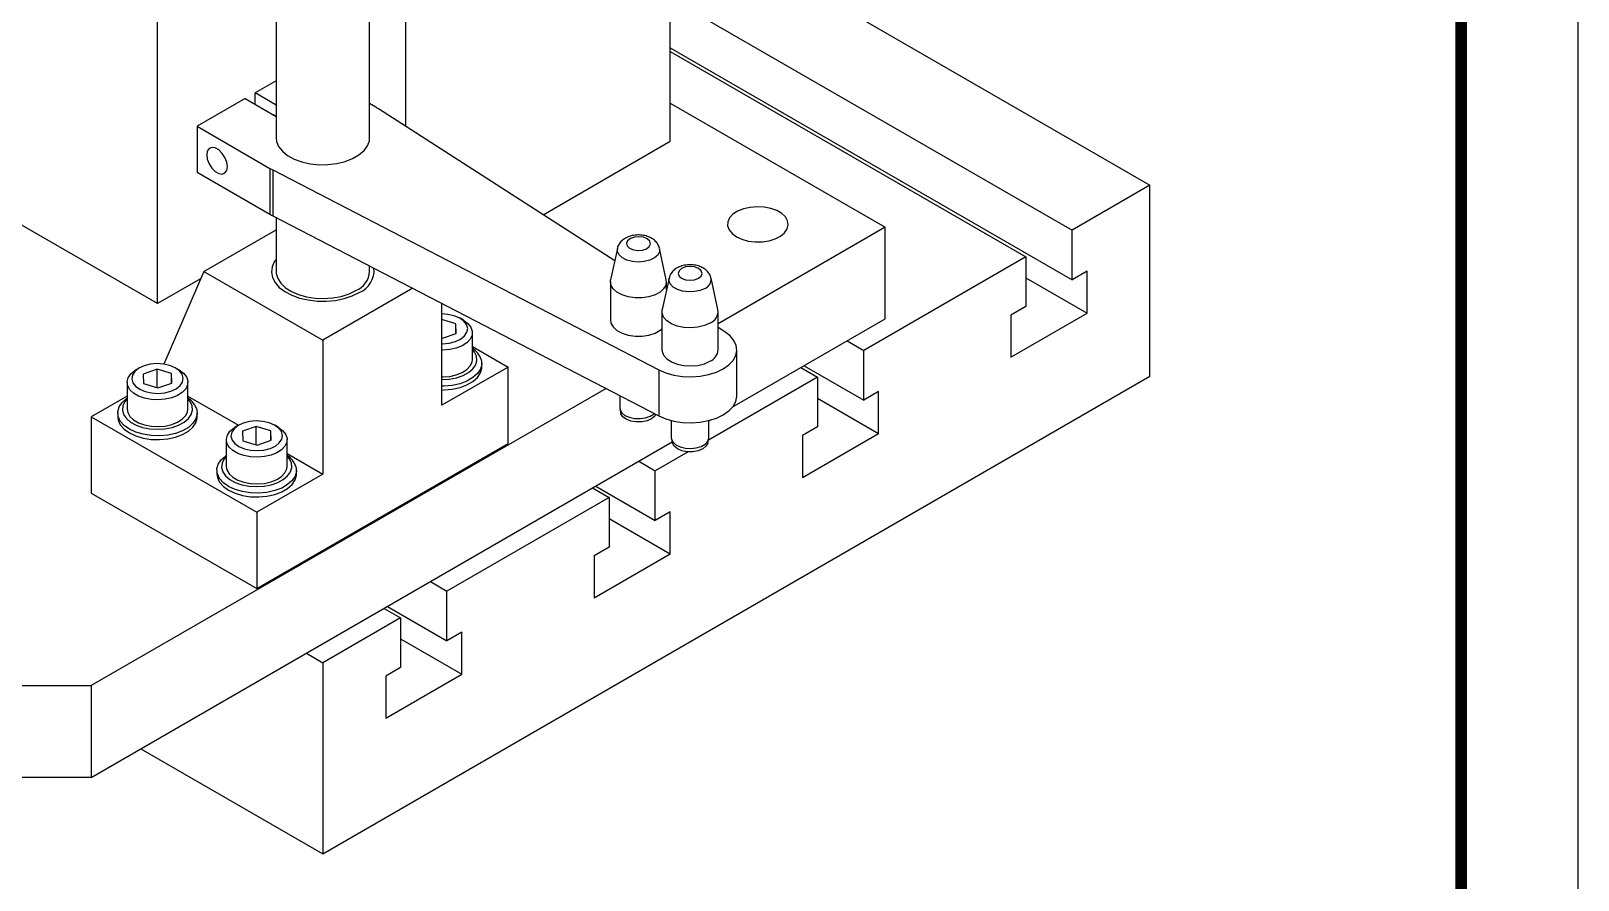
# Model space of a CAD drawing. Extents: x 0 to 2102, y 0 to 1485.
# Drawn here: x 1771.8 to 2102.5, y 202.7 to 384.1 of the extents above; entities that cross this region are included whole.
import ezdxf

# ---------------------------------------------------------------- set-up
doc = ezdxf.new("R2010")
doc.units = 0
doc.header["$LTSCALE"] = 10
doc.header["$MEASUREMENT"] = 0
doc.layers.get('0').update_dxf_attribs({"linetype": 'CONTINUOUS'})
doc.layers.add('FI', color=1, linetype='CONTINUOUS')

# ---------------------------------------------------------------- blocks, each defined once
blk = doc.blocks.new('A1G')
blk.add_lwpolyline([(0, 0), (841, 0), (841, 594), (0, 594)], close=True)
at = {"const_width": 1}
blk.add_lwpolyline([(25, 10), (831, 10), (831, 584), (25, 584)], close=True, dxfattribs=at)

msp = doc.modelspace()

# ---------------------------------------------------------------- linework, layer by layer
at = {"layer": 'FI'}
for p, q in [((1798.84, 325.87), (1798.84, 458.96)), ((1908.44, 360.56), (1908.44, 420.99)), ((1908.44, 410.36), (2010.97, 351.17)), ((1824.19, 398.87), (1824.19, 361.31)), ((1844.19, 361.31), (1844.19, 398.87)), ((1908.44, 391.18), (1994.35, 341.58)), ((1851.87, 388.33), (1851.87, 363.77)), ((1908.44, 380.56), (1994.35, 330.96)), ((1908.44, 379.75), (1984.45, 335.86)), ((1824.19, 373.5), (1819.7, 370.9)), ((1824.19, 368.31), (1819.7, 370.9)), ((1819.7, 368.45), (1819.7, 370.9)), ((1817.58, 369.68), (1807.32, 363.76)), ((1817.58, 369.68), (1824.19, 365.86)), ((1845.51, 367.84), (1844.19, 368.6)), ((1896.58, 335), (1846.1, 367.48)), ((1908.44, 368.73), (1954.4, 342.19)), ((1807.32, 363.76), (1822.88, 354.78)), ((1807.32, 363.76), (1807.32, 353.96)), ((1881.25, 344.87), (1908.44, 360.56)), ((1807.32, 353.96), (1822.88, 344.98)), ((1822.88, 354.78), (1822.88, 344.98)), ((1823.51, 354.44), (1906, 311.7)), ((1823.51, 354.44), (1823.51, 344.64)), ((2010.97, 351.17), (1994.35, 341.58)), ((2010.97, 310.34), (2010.97, 351.17)), ((1798.84, 325.87), (1756.41, 350.36)), ((1823.51, 344.64), (1906, 301.9)), ((1824.19, 344.28), (1824.19, 332.73)), ((1808.74, 332.73), (1824.19, 341.65)), ((1954.4, 342.19), (1918.68, 321.57)), ((1954.4, 322.6), (1954.4, 342.19)), ((1994.35, 330.96), (1994.35, 341.58)), ((1897.16, 337.67), (1895.7, 330.96)), ((1907.61, 330.96), (1906.15, 337.67)), ((1984.45, 335.86), (1949.81, 315.86)), ((1984.45, 335.86), (1984.45, 325.25)), ((1808.07, 331.2), (1798.84, 325.87)), ((1808.74, 332.73), (1800.17, 312.95)), ((1808.74, 332.73), (1834.19, 318.04)), ((1844.19, 332.73), (1844.19, 333.92)), ((1908.19, 331.31), (1906.73, 324.6)), ((1918.64, 324.6), (1917.18, 331.31)), ((1984.45, 331.37), (1997.54, 323.82)), ((1997.54, 332.8), (1994.35, 330.96)), ((1997.54, 323.82), (1997.54, 332.8)), ((1853.43, 329.14), (1834.19, 318.04)), ((1895.65, 330.53), (1895.65, 322.37)), ((1907.65, 328.83), (1907.65, 330.53)), ((1859.65, 304.15), (1859.65, 325.92)), ((1906.68, 324.17), (1906.68, 316)), ((1918.68, 316), (1918.68, 324.17)), ((1984.45, 325.25), (1981.27, 323.41)), ((1862.64, 321.54), (1859.65, 322.47)), ((1862.72, 319.52), (1862.64, 321.54)), ((1862.64, 319.49), (1862.64, 321.54)), ((1864.25, 322.32), (1863.54, 322.73)), ((1921.72, 303.73), (1954.4, 322.6)), ((1981.27, 314.43), (1997.54, 323.82)), ((1981.27, 323.41), (1981.27, 314.43)), ((1834.19, 318.04), (1834.19, 289.46)), ((1859.65, 318.49), (1859.74, 318.46)), ((1859.74, 318.46), (1862.72, 319.52)), ((1866.15, 313.95), (1866.15, 319.67)), ((1920.13, 319.86), (1918.68, 320.78)), ((1946.27, 317.9), (1949.81, 315.86)), ((1859.81, 315.91), (1859.65, 315.91)), ((1866.15, 316.73), (1873.79, 312.32)), ((1922.68, 306.2), (1922.68, 316)), ((1949.81, 305.25), (1949.81, 315.86)), ((1794.95, 312.11), (1794.24, 311.7)), ((1798.75, 311.89), (1795.76, 310.83)), ((1801.83, 310.92), (1798.75, 311.89)), ((1798.75, 307.9), (1798.75, 311.89)), ((1801.91, 308.9), (1801.83, 310.92)), ((1801.83, 308.87), (1801.83, 310.92)), ((1803.44, 311.7), (1802.73, 312.11)), ((1873.79, 312.32), (1859.65, 304.15)), ((1868.15, 312.32), (1868.15, 313.13)), ((1873.79, 295.99), (1873.79, 312.32)), ((1906, 311.7), (1906, 301.9)), ((1936.37, 312.19), (1939.91, 310.15)), ((1937.08, 312.6), (1949.81, 305.25)), ((1894.73, 307.75), (1784.7, 244.23)), ((1792.34, 309.05), (1792.34, 303.34)), ((1795.76, 310.83), (1795.85, 308.81)), ((1795.85, 308.81), (1798.93, 307.85)), ((1798.93, 307.85), (1801.91, 308.9)), ((1805.34, 303.34), (1805.34, 309.05)), ((1834.19, 208.29), (2010.97, 310.34)), ((1939.91, 310.15), (1916.6, 296.69)), ((1939.91, 310.15), (1939.91, 299.53)), ((1792.34, 306.11), (1784.7, 301.7)), ((1805.34, 306.11), (1816.16, 299.87)), ((1897.65, 306.23), (1897.65, 303.59)), ((1939.91, 305.65), (1952.99, 298.1)), ((1952.99, 307.08), (1949.81, 305.25)), ((1952.99, 298.1), (1952.99, 307.08)), ((1784.7, 301.7), (1784.7, 285.37)), ((1784.7, 301.7), (1820.05, 281.29)), ((1790.34, 302.52), (1790.34, 301.7)), ((1807.34, 301.7), (1807.34, 302.52)), ((1897.68, 303.3), (1897.86, 302.5)), ((1916.68, 300.82), (1916.96, 300.98)), ((1816.16, 299.87), (1815.46, 299.46)), ((1819.96, 299.64), (1816.98, 298.59)), ((1816.98, 298.59), (1817.07, 296.57)), ((1823.04, 298.68), (1819.96, 299.64)), ((1819.96, 295.66), (1819.96, 299.64)), ((1823.13, 296.66), (1823.04, 298.68)), ((1823.04, 296.63), (1823.04, 298.68)), ((1824.65, 299.46), (1823.94, 299.87)), ((1908.68, 300.91), (1908.68, 297.22)), ((1916.68, 297.22), (1916.68, 300.91)), ((1939.91, 299.53), (1936.73, 297.7)), ((1936.73, 288.71), (1952.99, 298.1)), ((1936.73, 297.7), (1936.73, 288.71)), ((1784.7, 224.63), (1908.85, 296.3)), ((1813.55, 296.81), (1813.55, 291.09)), ((1817.07, 296.57), (1820.14, 295.6)), ((1820.05, 264.96), (1873.79, 295.99)), ((1820.14, 295.6), (1823.13, 296.66)), ((1826.55, 291.09), (1826.55, 296.81)), ((1908.71, 296.93), (1908.89, 296.13)), ((1916.48, 296.13), (1916.65, 296.93)), ((1826.55, 293.87), (1834.19, 289.46)), ((1901.72, 292.19), (1905.26, 290.15)), ((1912.29, 294.21), (1905.26, 290.15)), ((1811.55, 290.27), (1811.55, 289.46)), ((1834.19, 289.46), (1820.05, 281.29)), ((1828.55, 289.46), (1828.55, 290.27)), ((1905.26, 279.53), (1905.26, 290.15)), ((1784.7, 285.37), (1820.05, 264.96)), ((1895.36, 284.43), (1860.71, 264.43)), ((1891.82, 286.47), (1895.36, 284.43)), ((1892.53, 286.88), (1905.26, 279.53)), ((1895.36, 284.43), (1895.36, 273.82)), ((1820.05, 281.29), (1820.05, 264.96)), ((1908.44, 281.37), (1905.26, 279.53)), ((1908.44, 272.39), (1908.44, 281.37)), ((1895.36, 279.94), (1908.44, 272.39)), ((1895.36, 273.82), (1892.18, 271.98)), ((1892.18, 263), (1908.44, 272.39)), ((1892.18, 271.98), (1892.18, 263)), ((1857.18, 266.47), (1860.71, 264.43)), ((1860.71, 253.81), (1860.71, 264.43)), ((1850.81, 258.71), (1834.19, 249.12)), ((1847.28, 260.75), (1850.81, 258.71)), ((1847.98, 261.16), (1860.71, 253.81)), ((1850.81, 258.71), (1850.81, 248.1)), ((1863.89, 255.65), (1860.71, 253.81)), ((1863.89, 246.67), (1863.89, 255.65)), ((1850.81, 254.22), (1863.89, 246.67)), ((1830.66, 251.16), (1834.19, 249.12)), ((1834.19, 249.12), (1834.19, 208.29)), ((1850.81, 248.1), (1847.63, 246.26)), ((1847.63, 237.28), (1863.89, 246.67)), ((1847.63, 246.26), (1847.63, 237.28)), ((1699.84, 244.23), (1784.7, 244.23)), ((1784.7, 244.23), (1784.7, 224.63)), ((1795.3, 230.75), (1834.19, 208.29)), ((1784.7, 224.63), (1699.84, 224.63))]:
    msp.add_line(p, q, dxfattribs=at)
at = {"layer": 'FI', "flags": 128}
for points in [[(1823.32, 366.36), (1823.56, 366.29), (1824.19, 365.94)], [(1824.19, 361.31), (1824.29, 360.52), (1824.73, 359.44), (1825.53, 358.43), (1826.65, 357.52), (1828.05, 356.76), (1829.68, 356.16), (1831.47, 355.76), (1833.37, 355.56), (1835.29, 355.57), (1837.18, 355.8), (1838.95, 356.23), (1840.55, 356.85), (1841.91, 357.64), (1842.99, 358.56), (1843.74, 359.59), (1844.13, 360.68), (1844.19, 361.31)], [(1813.78, 355.14), (1813.64, 356.09), (1813.26, 357.07), (1812.67, 357.98), (1811.95, 358.7), (1811.18, 359.15), (1810.46, 359.26), (1809.87, 359.03), (1809.49, 358.48), (1809.36, 357.69), (1809.49, 356.74), (1809.87, 355.75), (1810.46, 354.84), (1811.18, 354.12), (1811.95, 353.68), (1812.67, 353.56), (1813.26, 353.79), (1813.64, 354.34), (1813.78, 355.14)], [(1922.58, 340.15), (1923.77, 339.61), (1925.13, 339.24), (1926.61, 339.07), (1928.12, 339.09), (1929.58, 339.32), (1930.91, 339.73), (1932.03, 340.31), (1932.9, 341.03), (1933.46, 341.84), (1933.68, 342.7), (1933.54, 343.57), (1933.07, 344.39), (1932.28, 345.13), (1931.21, 345.75), (1929.93, 346.21), (1928.49, 346.48), (1926.99, 346.56), (1925.5, 346.43), (1924.09, 346.11), (1922.86, 345.61), (1921.85, 344.96), (1921.14, 344.19), (1920.75, 343.35), (1920.7, 342.48), (1921.01, 341.63), (1921.65, 340.84), (1922.58, 340.15)], [(1905.76, 336.25), (1905.05, 335.62), (1904.07, 335.14), (1902.9, 334.84), (1901.62, 334.73), (1900.35, 334.85), (1899.18, 335.16), (1898.21, 335.65), (1897.52, 336.28), (1897.17, 337), (1897.16, 337.67)], [(1903.97, 338.08), (1904.21, 338.64), (1904.06, 339.2), (1903.54, 339.7), (1902.73, 340.04), (1901.76, 340.17), (1900.78, 340.09), (1899.92, 339.79), (1899.33, 339.32), (1899.1, 338.76), (1899.25, 338.19), (1899.77, 337.7), (1900.57, 337.36), (1901.54, 337.22), (1902.53, 337.31), (1903.38, 337.61), (1903.97, 338.08)], [(1906.15, 337.67), (1906.13, 336.96), (1905.76, 336.25)], [(1824.19, 335.38), (1823.81, 334.83), (1823.33, 333.72), (1823.2, 332.59), (1823.42, 331.46), (1823.99, 330.37), (1824.88, 329.35), (1826.08, 328.45), (1827.53, 327.68), (1829.2, 327.07), (1831.03, 326.65), (1832.96, 326.42), (1834.93, 326.4), (1836.88, 326.57), (1838.74, 326.95), (1840.46, 327.51), (1841.97, 328.24)], [(1824.19, 335.38), (1823.81, 334.83), (1823.33, 333.72), (1823.2, 332.59), (1823.42, 331.46), (1823.99, 330.37), (1824.88, 329.35), (1826.08, 328.45), (1827.53, 327.68), (1829.2, 327.07), (1831.03, 326.65), (1832.96, 326.42), (1834.93, 326.4), (1836.88, 326.57), (1838.74, 326.95), (1840.46, 327.51), (1841.97, 328.24)], [(1824.19, 332.73), (1824.22, 332.32), (1824.54, 331.24), (1825.2, 330.21), (1826.19, 329.27), (1827.47, 328.46), (1828.99, 327.8), (1830.7, 327.32), (1832.54, 327.04), (1834.43, 326.96), (1836.32, 327.09), (1838.13, 327.42), (1839.8, 327.95), (1841.27, 328.65)], [(1907.09, 329.07), (1906.29, 328.34), (1905.2, 327.74), (1903.89, 327.32), (1902.43, 327.1), (1900.93, 327.09), (1899.47, 327.31), (1898.15, 327.72), (1897.05, 328.31), (1896.23, 329.04), (1895.76, 329.87), (1895.66, 330.74), (1895.7, 330.96)], [(1915.89, 329.13), (1914.85, 328.69), (1913.65, 328.43), (1912.36, 328.37), (1911.1, 328.53), (1909.97, 328.89), (1909.06, 329.41), (1908.44, 330.07), (1908.17, 330.79), (1908.19, 331.31)], [(1914.49, 331.29), (1915.05, 331.77), (1915.24, 332.33), (1915.05, 332.9), (1914.49, 333.37), (1913.66, 333.7), (1912.68, 333.81), (1911.7, 333.7), (1910.87, 333.37), (1910.32, 332.9), (1910.12, 332.33), (1910.32, 331.77), (1910.87, 331.29), (1911.7, 330.97), (1912.68, 330.85), (1913.66, 330.97), (1914.49, 331.29)], [(1916.93, 321.72), (1915.74, 321.18), (1914.36, 320.84), (1912.87, 320.7), (1911.37, 320.78), (1909.96, 321.08), (1908.72, 321.57), (1907.72, 322.22), (1907.04, 322.99), (1906.71, 323.84), (1906.73, 324.6)], [(1859.65, 317.31), (1859.79, 317.31), (1861.21, 317.44), (1862.52, 317.77), (1863.64, 318.29), (1864.48, 318.96), (1865, 319.74), (1865.15, 320.56), (1864.93, 321.38), (1864.34, 322.14), (1863.44, 322.78), (1862.28, 323.27), (1860.94, 323.57), (1859.65, 323.66)], [(1864.25, 322.32), (1864.26, 322.31), (1865.2, 321.62), (1865.83, 320.83), (1866.13, 319.98), (1866.08, 319.11), (1865.68, 318.27), (1864.96, 317.5), (1863.95, 316.85), (1862.71, 316.36), (1861.31, 316.04), (1859.81, 315.91)], [(1895.65, 322.37), (1895.76, 321.7), (1896.23, 320.88), (1897.05, 320.15), (1898.15, 319.56), (1899.47, 319.14), (1900.93, 318.93), (1902.43, 318.93), (1903.89, 319.15), (1905.2, 319.57), (1906.29, 320.17), (1906.68, 320.48)], [(1906, 311.7), (1907.53, 311.05), (1909.23, 310.58), (1911.07, 310.3), (1912.95, 310.23), (1914.83, 310.36), (1916.63, 310.7), (1918.3, 311.22), (1919.75, 311.92), (1920.96, 312.76), (1921.87, 313.72), (1922.45, 314.76), (1922.68, 315.84), (1922.55, 316.93), (1922.07, 317.99), (1921.25, 318.98), (1920.13, 319.86)], [(1859.65, 309.62), (1861.22, 309.72), (1862.76, 310.01), (1864.16, 310.49), (1865.34, 311.13), (1866.26, 311.9), (1866.87, 312.77), (1867.14, 313.69), (1867.06, 314.63)], [(1867.06, 314.63), (1866.63, 315.53), (1866.15, 316.11)], [(1906.68, 316), (1906.71, 315.67), (1907.04, 314.83), (1907.72, 314.05), (1908.72, 313.4), (1909.96, 312.91), (1911.37, 312.62), (1912.87, 312.54), (1914.36, 312.67), (1915.74, 313.02), (1916.93, 313.55)], [(1799, 305.3), (1797.5, 305.38), (1796.07, 305.66), (1794.79, 306.12), (1793.73, 306.74), (1792.94, 307.48), (1792.47, 308.31), (1792.34, 309.18), (1792.57, 310.04), (1793.13, 310.85), (1794, 311.56), (1794.24, 311.7)], [(1798.98, 306.69), (1800.4, 306.82), (1801.71, 307.16), (1802.83, 307.68), (1803.67, 308.35), (1804.19, 309.12), (1804.34, 309.95), (1804.11, 310.77), (1803.53, 311.53), (1802.63, 312.17), (1801.47, 312.66), (1800.13, 312.96), (1798.7, 313.04), (1797.28, 312.91), (1795.97, 312.58), (1794.85, 312.06), (1794.01, 311.39), (1793.49, 310.61), (1793.34, 309.79), (1793.56, 308.97), (1794.15, 308.21), (1795.05, 307.57), (1796.21, 307.08), (1797.55, 306.78), (1798.98, 306.69)], [(1803.44, 311.7), (1803.45, 311.7), (1804.38, 311.01), (1805.02, 310.22), (1805.32, 309.36), (1805.27, 308.49), (1804.87, 307.65), (1804.15, 306.89), (1803.14, 306.24), (1801.9, 305.74), (1800.5, 305.42), (1799, 305.3)], [(1859.65, 310.2), (1859.81, 310.2), (1861.31, 310.32), (1862.71, 310.64), (1863.95, 311.14), (1864.96, 311.79), (1865.68, 312.55), (1866.08, 313.39), (1866.15, 313.95)], [(1868.05, 313.9), (1868.14, 312.88), (1867.86, 311.86), (1867.22, 310.91), (1866.26, 310.05), (1865, 309.32), (1863.51, 308.76), (1861.85, 308.39), (1860.1, 308.23), (1859.65, 308.23)], [(1859.65, 307.41), (1860.1, 307.42), (1861.85, 307.58), (1863.51, 307.94), (1865, 308.5), (1866.26, 309.23), (1867.22, 310.09), (1867.86, 311.05), (1868.14, 312.06), (1868.15, 312.32)], [(1807.23, 303.29), (1807.33, 302.26), (1807.05, 301.25), (1806.41, 300.29), (1805.45, 299.43), (1804.19, 298.71), (1802.7, 298.15), (1801.04, 297.78), (1799.28, 297.62), (1797.51, 297.67), (1795.79, 297.94), (1794.21, 298.4), (1792.83, 299.05), (1791.71, 299.85), (1790.9, 300.76), (1790.44, 301.75), (1790.35, 302.78), (1790.63, 303.79), (1791.27, 304.75), (1792.23, 305.61), (1792.34, 305.68)], [(1792.34, 305.5), (1791.89, 304.96), (1791.44, 304.06), (1791.35, 303.13), (1791.6, 302.2), (1792.19, 301.33), (1793.1, 300.55), (1794.27, 299.9), (1795.65, 299.42), (1797.19, 299.11), (1798.8, 299.01), (1800.41, 299.1), (1801.95, 299.4), (1803.35, 299.88), (1804.53, 300.52), (1805.45, 301.29), (1806.06, 302.16), (1806.33, 303.08), (1806.25, 304.01), (1806.25, 304.01)], [(1806.25, 304.01), (1805.82, 304.92), (1805.34, 305.5)], [(1906, 301.9), (1907.53, 301.25), (1909.23, 300.78), (1911.07, 300.5), (1912.95, 300.43), (1914.83, 300.56), (1916.63, 300.9), (1918.3, 301.42), (1919.75, 302.12), (1920.96, 302.96), (1921.87, 303.92), (1922.45, 304.96), (1922.68, 306.05), (1922.68, 306.2)], [(1790.34, 301.7), (1790.44, 300.94), (1790.9, 299.94), (1791.71, 299.03), (1792.83, 298.23), (1794.21, 297.59), (1795.79, 297.12), (1797.51, 296.86), (1799.28, 296.8), (1801.04, 296.96), (1802.7, 297.33), (1804.19, 297.89), (1805.45, 298.62), (1806.41, 299.48), (1807.05, 300.43), (1807.33, 301.45), (1807.34, 301.7)], [(1792.34, 303.34), (1792.47, 302.59), (1792.94, 301.76), (1793.73, 301.02), (1794.79, 300.4), (1796.07, 299.94), (1797.5, 299.66), (1799, 299.59)], [(1799, 299.59), (1800.5, 299.71), (1801.9, 300.03), (1803.14, 300.52), (1804.15, 301.17), (1804.87, 301.94), (1805.27, 302.78), (1805.34, 303.34)], [(1897.65, 303.59), (1897.71, 303.21), (1898.07, 302.56), (1898.76, 301.99), (1899.7, 301.57), (1900.81, 301.33), (1902, 301.29), (1903.16, 301.45), (1904.19, 301.8), (1904.99, 302.31), (1905.07, 302.39)], [(1905.36, 302.24), (1905.12, 301.84), (1904.45, 301.27), (1903.51, 300.84), (1902.39, 300.6), (1901.19, 300.58), (1900.04, 300.77), (1899.05, 301.15), (1898.31, 301.7), (1897.9, 302.35), (1897.86, 302.5)], [(1820.22, 293.05), (1818.71, 293.13), (1817.28, 293.41), (1816, 293.87), (1814.94, 294.49), (1814.15, 295.23), (1813.68, 296.06), (1813.56, 296.93), (1813.78, 297.79), (1814.34, 298.6), (1815.21, 299.31), (1815.46, 299.46)], [(1820.19, 294.45), (1821.61, 294.58), (1822.92, 294.91), (1824.04, 295.43), (1824.88, 296.11), (1825.4, 296.88), (1825.55, 297.7), (1825.33, 298.52), (1824.74, 299.28), (1823.84, 299.92), (1822.68, 300.41), (1821.34, 300.71), (1819.91, 300.8), (1818.49, 300.67), (1817.18, 300.33), (1816.07, 299.81), (1815.22, 299.14), (1814.71, 298.37), (1814.55, 297.54), (1814.78, 296.72), (1815.36, 295.97), (1816.26, 295.32), (1817.42, 294.83), (1818.76, 294.54), (1820.19, 294.45)], [(1824.65, 299.46), (1824.67, 299.45), (1825.6, 298.76), (1826.23, 297.97), (1826.53, 297.12), (1826.48, 296.25), (1826.08, 295.41), (1825.36, 294.64), (1824.36, 293.99), (1823.12, 293.5), (1821.71, 293.18), (1820.22, 293.05)], [(1908.68, 297.22), (1908.71, 296.96), (1909.02, 296.3), (1909.65, 295.71), (1910.56, 295.26), (1911.65, 294.99), (1912.83, 294.91), (1914, 295.04), (1915.06, 295.36), (1915.9, 295.85), (1916.46, 296.46), (1916.68, 297.13), (1916.68, 297.22)], [(1916.48, 296.13), (1916.46, 296.06), (1916.09, 295.4), (1915.39, 294.84), (1914.42, 294.44), (1913.28, 294.22), (1912.09, 294.22), (1910.95, 294.44), (1909.98, 294.84), (1909.28, 295.4), (1908.91, 296.06), (1908.89, 296.13)], [(1828.45, 291.04), (1828.54, 290.02), (1828.26, 289), (1827.63, 288.05), (1826.66, 287.19), (1825.4, 286.46), (1823.91, 285.9), (1822.25, 285.53), (1820.5, 285.37), (1818.72, 285.43), (1817.01, 285.69), (1815.42, 286.16), (1814.04, 286.8), (1812.92, 287.6), (1812.12, 288.51), (1811.66, 289.51), (1811.56, 290.53), (1811.84, 291.54), (1812.48, 292.5), (1813.45, 293.36), (1813.55, 293.44)], [(1813.55, 293.25), (1813.1, 292.71), (1812.66, 291.81), (1812.56, 290.88), (1812.82, 289.95), (1813.41, 289.08), (1814.31, 288.3), (1815.48, 287.66), (1816.87, 287.17), (1818.4, 286.87), (1820.01, 286.76), (1821.63, 286.86), (1823.17, 287.15), (1824.56, 287.63), (1825.74, 288.27), (1826.66, 289.04), (1827.27, 289.91), (1827.54, 290.83), (1827.46, 291.77), (1827.46, 291.77)], [(1813.55, 291.09), (1813.68, 290.35), (1814.15, 289.52), (1814.94, 288.77), (1816, 288.16), (1817.28, 287.7), (1818.71, 287.42), (1820.22, 287.34)], [(1820.22, 287.34), (1821.71, 287.46), (1823.12, 287.78), (1824.36, 288.28), (1825.36, 288.93), (1826.08, 289.69), (1826.48, 290.53), (1826.55, 291.09)], [(1827.46, 291.77), (1827.03, 292.67), (1826.55, 293.25)], [(1811.55, 289.46), (1811.66, 288.69), (1812.12, 287.7), (1812.92, 286.78), (1814.04, 285.99), (1815.42, 285.34), (1817.01, 284.88), (1818.72, 284.61), (1820.5, 284.56), (1822.25, 284.72), (1823.91, 285.09), (1825.4, 285.64), (1826.66, 286.37), (1827.63, 287.23), (1828.26, 288.19), (1828.54, 289.2), (1828.55, 289.46)]]:
    msp.add_lwpolyline(points, dxfattribs=at)
at = {"layer": 'FI'}
for centre, radius, start, end in [((1838.27, 355.3), 14.48, 57.2641, 60.0216), ((1830.72, 368.37), 15.69, 240.0195, 242.6339), ((1830.72, 358.57), 15.69, 240.0195, 242.6339), ((1839.39, 333.09), 4.82, 292.9306, 355.7492), ((1840.01, 332.98), 5.13, 292.433, 5.087), ((1905.47, 330.53), 2.18, 318.1302, 11.5365), ((1915.15, 331.04), 2.04, 290.9927, 7.6095), ((1915.9, 324.27), 2.76, 291.887, 6.7151), ((1863.73, 312.43), 4.56, 18.8215, 57.9139), ((1915.8, 316.21), 2.89, 292.8858, 355.7944), ((1802.92, 301.82), 4.56, 18.821, 57.9144), ((1824.13, 289.57), 4.56, 18.821, 57.9144)]:
    msp.add_arc(centre, radius, start, end, dxfattribs=at)
for points, knots in [([(1906.13, 337.74), (1906.03, 338.02), (1905.84, 338.59), (1905.26, 339.29), (1904.5, 339.86), (1903.54, 340.29), (1902.42, 340.53), (1901.21, 340.57), (1900, 340.37), (1898.93, 339.94), (1898.06, 339.33), (1897.49, 338.58), (1897.18, 337.99), (1897.16, 337.68), (1897.16, 337.66)], [0, 0, 0, 0, 0.079557, 0.159687, 0.243702, 0.335101, 0.432792, 0.531952, 0.633002, 0.738118, 0.829931, 0.914887, 0.996619, 1, 1, 1, 1]), ([(1917.13, 331.33), (1917.12, 331.44), (1917.06, 331.86), (1916.67, 332.48), (1916.05, 333.14), (1915.21, 333.66), (1914.19, 334.03), (1913.03, 334.2), (1911.81, 334.15), (1910.65, 333.88), (1909.66, 333.4), (1908.9, 332.75), (1908.39, 332.04), (1908.27, 331.53), (1908.22, 331.32)], [0, 0, 0, 0, 0.031567, 0.111904, 0.192747, 0.279045, 0.372984, 0.471327, 0.570776, 0.672806, 0.768851, 0.85824, 0.941756, 1, 1, 1, 1])]:
    msp.add_open_spline(points, degree=3, knots=knots, dxfattribs=at)

# ---------------------------------------------------------------- block references
at = {"xscale": 2.5, "yscale": 2.5, "zscale": 2.5}
msp.add_blockref('A1G', (0, 0), dxfattribs=at)

doc.saveas('drawing.dxf')
